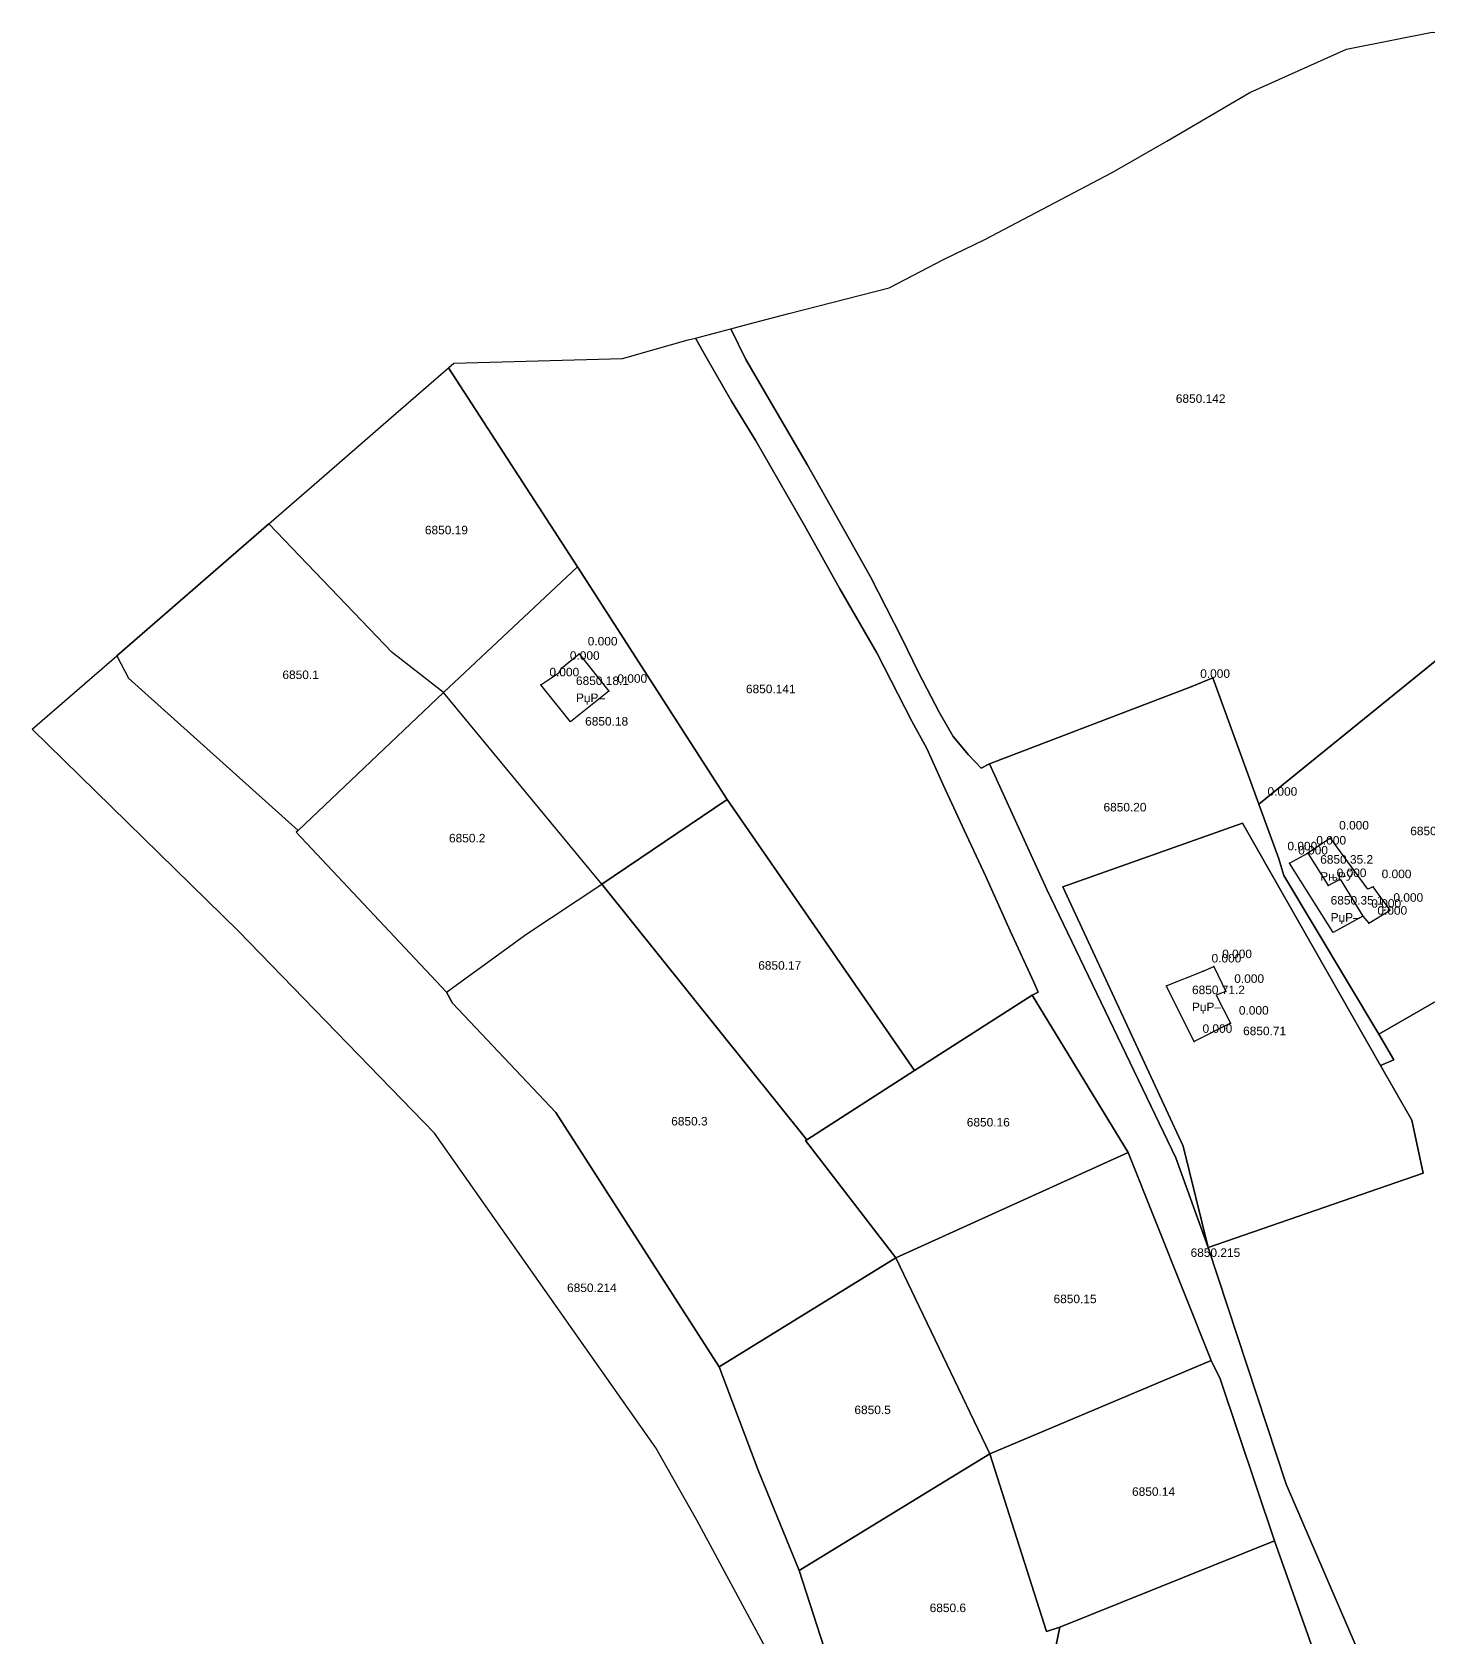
# Model space of a CAD drawing. Header units: metres. Extents: x 8504925 to 8509157, y 4588840 to 4591954.
# Drawn here: x 8506078 to 8506242, y 4589416.7 to 4589605.3 of the extents above; entities that cross this region are included whole.
import ezdxf

# ---------------------------------------------------------------- set-up
doc = ezdxf.new("R2010")
doc.units = ezdxf.units.M
for name, color, linetype in [('cad13', 30, 'Continuous'), ('cad144', 7, 'Continuous'), ('cad146', 7, 'Continuous'), ('cad176', 7, 'Continuous'), ('cad_cont_1', 30, 'Continuous'), ('cad_cont_2', 7, 'Continuous'), ('cad_cont_3', 7, 'Continuous'), ('points', 1, 'Continuous'), ('texts', 7, 'Continuous')]:
    doc.layers.add(name, color=color, linetype=linetype)
doc.styles.get("Standard").update_dxf_attribs({"font": 'arial.ttf'})

msp = doc.modelspace()

# ---------------------------------------------------------------- linework, layer by layer
at = {"layer": 'cad13'}
for points in [[(8506141.222, 4589524.266), (8506137.76, 4589528.62), (8506139.885, 4589530.028), (8506140.16, 4589530.56), (8506142.26, 4589532.24), (8506145.74, 4589527.86), (8506141.222, 4589524.266)], [(8506234.26, 4589501.45), (8506234.97, 4589500.63), (8506237.481, 4589502.152), (8506235.47, 4589504.92), (8506234.844, 4589504.61), (8506230.48, 4589510.63), (8506227.8, 4589508.87)], [(8506234.26, 4589501.45), (8506230.776, 4589499.541), (8506225.67, 4589507.7), (8506227.8, 4589508.87)], [(8506227.8, 4589508.87), (8506230.19, 4589505.05), (8506231.612, 4589505.809), (8506234.26, 4589501.45)], [(8506214.44, 4589486.76), (8506211.173, 4589493.261), (8506215.5, 4589495.02), (8506216.75, 4589495.53), (8506218.17, 4589492.63), (8506217.051, 4589492.202), (8506218.71, 4589488.9), (8506214.44, 4589486.76)]]:
    msp.add_lwpolyline(points, dxfattribs=at)
at = {"layer": 'cad144'}
for points in [[(8506222.07, 4589514.6), (8506246.04, 4589534.06)], [(8506224.41, 4589508.19), (8506222.07, 4589514.6)]]:
    msp.add_lwpolyline(points, dxfattribs=at)
at = {"layer": 'cad146'}
for points in [[(8506190.437, 4589519.361), (8506189.449, 4589518.85), (8506187.945, 4589520.397), (8506186.182, 4589522.547), (8506184.525, 4589525.41), (8506182.094, 4589530.051), (8506180.128, 4589534.105), (8506176.455, 4589541.295), (8506172.739, 4589547.928), (8506169.023, 4589554.496), (8506165.213, 4589561), (8506161.804, 4589566.826), (8506160.064, 4589570.432)], [(8506195.423, 4589492.186), (8506196.152, 4589492.547), (8506195.635, 4589493.715), (8506192.851, 4589499.719), (8506190.014, 4589506.133), (8506187.439, 4589511.572), (8506185.02, 4589516.811), (8506183.068, 4589521.129), (8506181.329, 4589524.371), (8506177.199, 4589532.365), (8506172.868, 4589539.895), (8506168.691, 4589547.324), (8506165.708, 4589552.559), (8506162.984, 4589557.281), (8506160.133, 4589561.926), (8506157.12, 4589567.164), (8506155.906, 4589569.333)], [(8506142.05, 4589542.463), (8506126.913, 4589565.832)], [(8506126.326, 4589527.705), (8506120.283, 4589532.416), (8506105.827, 4589547.526)], [(8506126.326, 4589527.705), (8506142.05, 4589542.463)], [(8506159.612, 4589515.156), (8506142.05, 4589542.463)], [(8506087.971, 4589532.025), (8506089.337, 4589529.395), (8506109.265, 4589511.52)], [(8506190.437, 4589519.361), (8506214.17, 4589528.44), (8506216.663, 4589529.457), (8506222.07, 4589514.6)], [(8506109.265, 4589511.52), (8506126.326, 4589527.705)], [(8506144.924, 4589505.219), (8506126.326, 4589527.705)], [(8506216.091, 4589462.568), (8506212.289, 4589473.078), (8506197.156, 4589504.605), (8506190.437, 4589519.361)], [(8506144.924, 4589505.219), (8506159.612, 4589515.156)], [(8506159.612, 4589515.156), (8506181.643, 4589483.338)], [(8506109.265, 4589511.52), (8506109.043, 4589511.336), (8506126.674, 4589492.529)], [(8506216.091, 4589462.568), (8506213.182, 4589474.438), (8506199.043, 4589504.893), (8506220.13, 4589512.375), (8506236.351, 4589483.941)], [(8506236.13, 4589487.607), (8506224.988, 4589506.25), (8506224.41, 4589508.19)], [(8506126.674, 4589492.529), (8506136.1, 4589499.373), (8506144.924, 4589505.219)], [(8506168.992, 4589475.205), (8506144.924, 4589505.219)], [(8506126.674, 4589492.529), (8506127.378, 4589491.252), (8506139.495, 4589478.397), (8506158.682, 4589448.531)], [(8506181.643, 4589483.338), (8506195.423, 4589492.186)], [(8506195.423, 4589492.186), (8506206.729, 4589473.725)], [(8506236.13, 4589487.607), (8506242.61, 4589491.33)], [(8506236.351, 4589483.941), (8506237.902, 4589484.604), (8506236.13, 4589487.607)], [(8506168.992, 4589475.205), (8506181.643, 4589483.338)], [(8506216.091, 4589462.568), (8506241.357, 4589471.299), (8506240.008, 4589477.488), (8506236.351, 4589483.941)], [(8506179.445, 4589461.336), (8506168.831, 4589475.102), (8506168.992, 4589475.205)], [(8506179.445, 4589461.336), (8506206.729, 4589473.725)], [(8506206.729, 4589473.725), (8506216.466, 4589449.307)], [(8506233.51, 4589349.139), (8506235.417, 4589360.658), (8506240.475, 4589371.992), (8506241.207, 4589385.215), (8506241.423, 4589393.641), (8506234.23, 4589413.998), (8506225.253, 4589434.758), (8506216.091, 4589462.568)], [(8506158.682, 4589448.531), (8506179.445, 4589461.336)], [(8506190.451, 4589438.328), (8506179.445, 4589461.336)], [(8506190.451, 4589438.328), (8506216.466, 4589449.307)], [(8506216.466, 4589449.307), (8506217.497, 4589447.121), (8506223.882, 4589428.133)], [(8506158.682, 4589448.531), (8506163.252, 4589436.432), (8506168.091, 4589424.648)], [(8506168.091, 4589424.648), (8506190.451, 4589438.328)], [(8506198.695, 4589417.998), (8506197.121, 4589417.492), (8506190.451, 4589438.328)], [(8506198.695, 4589417.998), (8506223.882, 4589428.133)], [(8506223.882, 4589428.133), (8506232.1, 4589404.961)], [(8506168.091, 4589424.648), (8506175.687, 4589401.168)], [(8506198.049, 4589414.977), (8506198.695, 4589417.998)]]:
    msp.add_lwpolyline(points, dxfattribs=at)
at = {"layer": 'cad176'}
for points in [[(8506160.064, 4589570.432), (8506161.924, 4589570.916), (8506166.861, 4589572.197), (8506178.643, 4589575.236), (8506185.104, 4589578.588), (8506189.885, 4589580.916), (8506204.83, 4589588.752), (8506211.252, 4589592.455), (8506221.002, 4589598.182), (8506232.346, 4589603.252), (8506237.861, 4589604.354), (8506242.408, 4589605.252), (8506258.791, 4589604.221), (8506266.093, 4589603.924)], [(8506155.906, 4589569.333), (8506160.064, 4589570.432)], [(8506126.913, 4589565.832), (8506127.541, 4589566.377), (8506147.33, 4589566.924), (8506152.963, 4589568.518), (8506155.064, 4589569.111), (8506155.906, 4589569.333)], [(8506105.827, 4589547.526), (8506112.9, 4589553.666), (8506120.135, 4589559.947), (8506126.913, 4589565.832)], [(8506087.971, 4589532.025), (8506105.827, 4589547.526)], [(8506184.221, 4589322.393), (8506183.9, 4589331.471), (8506181.213, 4589344.65), (8506179.408, 4589353.518), (8506174.135, 4589379.354), (8506172.041, 4589389.643), (8506170.291, 4589404.088), (8506164.174, 4589415.502), (8506156.08, 4589430.557), (8506151.252, 4589439.018), (8506125.252, 4589475.971), (8506102.275, 4589499.705), (8506078.025, 4589523.4), (8506087.971, 4589532.025)]]:
    msp.add_lwpolyline(points, dxfattribs=at)
at = {"layer": 'cad_cont_1'}
for points in [[(8506141.222, 4589524.266), (8506137.76, 4589528.62), (8506139.885, 4589530.028), (8506140.16, 4589530.56), (8506142.26, 4589532.24), (8506145.74, 4589527.86), (8506141.222, 4589524.266)], [(8506227.8, 4589508.87), (8506230.19, 4589505.05), (8506231.612, 4589505.809), (8506234.26, 4589501.45), (8506234.26, 4589501.45), (8506234.97, 4589500.63), (8506237.481, 4589502.152), (8506235.47, 4589504.92), (8506234.844, 4589504.61), (8506230.48, 4589510.63), (8506227.8, 4589508.87)], [(8506227.8, 4589508.87), (8506230.19, 4589505.05), (8506231.612, 4589505.809), (8506234.26, 4589501.45), (8506234.26, 4589501.45), (8506230.776, 4589499.541), (8506225.67, 4589507.7), (8506227.8, 4589508.87)], [(8506214.44, 4589486.76), (8506211.173, 4589493.261), (8506215.5, 4589495.02), (8506216.75, 4589495.53), (8506218.17, 4589492.63), (8506217.051, 4589492.202), (8506218.71, 4589488.9), (8506214.44, 4589486.76)]]:
    msp.add_lwpolyline(points, dxfattribs=at)
at = {"layer": 'cad_cont_2'}
for points in [[(8506190.437, 4589519.361), (8506189.449, 4589518.85), (8506187.945, 4589520.397), (8506186.182, 4589522.547), (8506184.525, 4589525.41), (8506182.094, 4589530.051), (8506180.128, 4589534.105), (8506176.455, 4589541.295), (8506172.739, 4589547.928), (8506169.023, 4589554.496), (8506165.213, 4589561), (8506161.804, 4589566.826), (8506160.064, 4589570.432), (8506160.064, 4589570.432), (8506161.924, 4589570.916), (8506166.861, 4589572.197), (8506178.643, 4589575.236), (8506185.104, 4589578.588), (8506189.885, 4589580.916), (8506204.83, 4589588.752), (8506211.252, 4589592.455), (8506221.002, 4589598.182), (8506232.346, 4589603.252), (8506237.861, 4589604.354), (8506242.408, 4589605.252)], [(8506195.423, 4589492.186), (8506196.152, 4589492.547), (8506195.635, 4589493.715), (8506192.851, 4589499.719), (8506190.014, 4589506.133), (8506187.439, 4589511.572), (8506185.02, 4589516.811), (8506183.068, 4589521.129), (8506181.329, 4589524.371), (8506177.199, 4589532.365), (8506172.868, 4589539.895), (8506168.691, 4589547.324), (8506165.708, 4589552.559), (8506162.984, 4589557.281), (8506160.133, 4589561.926), (8506157.12, 4589567.164), (8506155.906, 4589569.333), (8506155.906, 4589569.333), (8506160.064, 4589570.432), (8506160.064, 4589570.432), (8506161.804, 4589566.826), (8506165.213, 4589561), (8506169.023, 4589554.496), (8506172.739, 4589547.928), (8506176.455, 4589541.295), (8506180.128, 4589534.105), (8506182.094, 4589530.051), (8506184.525, 4589525.41), (8506186.182, 4589522.547), (8506187.945, 4589520.397), (8506189.449, 4589518.85), (8506190.437, 4589519.361), (8506190.437, 4589519.361), (8506197.156, 4589504.605), (8506212.289, 4589473.078), (8506216.091, 4589462.568), (8506216.091, 4589462.568), (8506225.253, 4589434.758), (8506234.23, 4589413.998)], [(8506142.05, 4589542.463), (8506126.913, 4589565.832), (8506126.913, 4589565.832), (8506127.541, 4589566.377), (8506147.33, 4589566.924), (8506152.963, 4589568.518), (8506155.064, 4589569.111), (8506155.906, 4589569.333), (8506155.906, 4589569.333), (8506157.12, 4589567.164), (8506160.133, 4589561.926), (8506162.984, 4589557.281), (8506165.708, 4589552.559), (8506168.691, 4589547.324), (8506172.868, 4589539.895), (8506177.199, 4589532.365), (8506181.329, 4589524.371), (8506183.068, 4589521.129), (8506185.02, 4589516.811), (8506187.439, 4589511.572), (8506190.014, 4589506.133), (8506192.851, 4589499.719), (8506195.635, 4589493.715), (8506196.152, 4589492.547), (8506195.423, 4589492.186), (8506195.423, 4589492.186), (8506181.643, 4589483.338), (8506181.643, 4589483.338), (8506159.612, 4589515.156), (8506159.612, 4589515.156), (8506142.05, 4589542.463)], [(8506126.326, 4589527.705), (8506120.283, 4589532.416), (8506105.827, 4589547.526), (8506105.827, 4589547.526), (8506112.9, 4589553.666), (8506120.135, 4589559.947), (8506126.913, 4589565.832), (8506126.913, 4589565.832), (8506142.05, 4589542.463), (8506142.05, 4589542.463), (8506126.326, 4589527.705)], [(8506087.971, 4589532.025), (8506089.337, 4589529.395), (8506109.265, 4589511.52), (8506109.265, 4589511.52), (8506126.326, 4589527.705), (8506126.326, 4589527.705), (8506120.283, 4589532.416), (8506105.827, 4589547.526), (8506105.827, 4589547.526), (8506087.971, 4589532.025)], [(8506144.924, 4589505.219), (8506126.326, 4589527.705), (8506126.326, 4589527.705), (8506142.05, 4589542.463), (8506142.05, 4589542.463), (8506159.612, 4589515.156), (8506159.612, 4589515.156), (8506144.924, 4589505.219)], [(8506246.04, 4589534.06), (8506222.07, 4589514.6), (8506222.07, 4589514.6), (8506216.663, 4589529.457), (8506214.17, 4589528.44), (8506190.437, 4589519.361)], [(8506224.41, 4589508.19), (8506222.07, 4589514.6), (8506222.07, 4589514.6), (8506246.04, 4589534.06), (8506246.04, 4589534.06), (8506249.03, 4589524.42), (8506257.64, 4589499.15), (8506242.61, 4589491.33), (8506242.61, 4589491.33), (8506236.13, 4589487.607), (8506236.13, 4589487.607), (8506224.988, 4589506.25), (8506224.41, 4589508.19)], [(8506164.174, 4589415.502), (8506156.08, 4589430.557), (8506151.252, 4589439.018), (8506125.252, 4589475.971), (8506102.275, 4589499.705), (8506078.025, 4589523.4), (8506087.971, 4589532.025), (8506087.971, 4589532.025), (8506089.337, 4589529.395), (8506109.265, 4589511.52), (8506109.265, 4589511.52), (8506109.043, 4589511.336), (8506126.674, 4589492.529), (8506126.674, 4589492.529), (8506127.378, 4589491.252), (8506139.495, 4589478.397), (8506158.682, 4589448.531), (8506158.682, 4589448.531), (8506163.252, 4589436.432), (8506168.091, 4589424.648), (8506168.091, 4589424.648), (8506175.687, 4589401.168)], [(8506190.437, 4589519.361), (8506214.17, 4589528.44), (8506216.663, 4589529.457), (8506222.07, 4589514.6), (8506222.07, 4589514.6), (8506224.41, 4589508.19), (8506224.41, 4589508.19), (8506224.988, 4589506.25), (8506236.13, 4589487.607), (8506236.13, 4589487.607), (8506237.902, 4589484.604), (8506236.351, 4589483.941), (8506236.351, 4589483.941), (8506220.13, 4589512.375), (8506199.043, 4589504.893), (8506213.182, 4589474.438), (8506216.091, 4589462.568), (8506216.091, 4589462.568), (8506212.289, 4589473.078), (8506197.156, 4589504.605), (8506190.437, 4589519.361)], [(8506109.265, 4589511.52), (8506109.043, 4589511.336), (8506126.674, 4589492.529), (8506126.674, 4589492.529), (8506136.1, 4589499.373), (8506144.924, 4589505.219), (8506144.924, 4589505.219), (8506126.326, 4589527.705), (8506126.326, 4589527.705), (8506109.265, 4589511.52)], [(8506168.992, 4589475.205), (8506144.924, 4589505.219), (8506144.924, 4589505.219), (8506159.612, 4589515.156), (8506159.612, 4589515.156), (8506181.643, 4589483.338), (8506181.643, 4589483.338), (8506168.992, 4589475.205)], [(8506216.091, 4589462.568), (8506213.182, 4589474.438), (8506199.043, 4589504.893), (8506220.13, 4589512.375), (8506236.351, 4589483.941), (8506236.351, 4589483.941), (8506240.008, 4589477.488), (8506241.357, 4589471.299), (8506216.091, 4589462.568)], [(8506126.674, 4589492.529), (8506136.1, 4589499.373), (8506144.924, 4589505.219), (8506144.924, 4589505.219), (8506168.992, 4589475.205), (8506168.992, 4589475.205), (8506168.831, 4589475.102), (8506179.445, 4589461.336), (8506179.445, 4589461.336), (8506158.682, 4589448.531), (8506158.682, 4589448.531), (8506139.495, 4589478.397), (8506127.378, 4589491.252), (8506126.674, 4589492.529)], [(8506179.445, 4589461.336), (8506168.831, 4589475.102), (8506168.992, 4589475.205), (8506168.992, 4589475.205), (8506181.643, 4589483.338), (8506181.643, 4589483.338), (8506195.423, 4589492.186), (8506195.423, 4589492.186), (8506206.729, 4589473.725), (8506206.729, 4589473.725), (8506179.445, 4589461.336)], [(8506232.1, 4589404.961), (8506223.882, 4589428.133), (8506223.882, 4589428.133), (8506217.497, 4589447.121), (8506216.466, 4589449.307), (8506216.466, 4589449.307), (8506206.729, 4589473.725), (8506206.729, 4589473.725), (8506195.423, 4589492.186)], [(8506234.23, 4589413.998), (8506225.253, 4589434.758), (8506216.091, 4589462.568), (8506216.091, 4589462.568), (8506241.357, 4589471.299), (8506240.008, 4589477.488), (8506236.351, 4589483.941), (8506236.351, 4589483.941), (8506237.902, 4589484.604), (8506236.13, 4589487.607), (8506236.13, 4589487.607), (8506242.61, 4589491.33)], [(8506179.445, 4589461.336), (8506206.729, 4589473.725), (8506206.729, 4589473.725), (8506216.466, 4589449.307), (8506216.466, 4589449.307), (8506190.451, 4589438.328), (8506190.451, 4589438.328), (8506179.445, 4589461.336)], [(8506158.682, 4589448.531), (8506179.445, 4589461.336), (8506179.445, 4589461.336), (8506190.451, 4589438.328), (8506190.451, 4589438.328), (8506168.091, 4589424.648), (8506168.091, 4589424.648), (8506163.252, 4589436.432), (8506158.682, 4589448.531)], [(8506190.451, 4589438.328), (8506216.466, 4589449.307), (8506216.466, 4589449.307), (8506217.497, 4589447.121), (8506223.882, 4589428.133), (8506223.882, 4589428.133), (8506198.695, 4589417.998), (8506198.695, 4589417.998), (8506197.121, 4589417.492), (8506190.451, 4589438.328)], [(8506168.091, 4589424.648), (8506190.451, 4589438.328), (8506190.451, 4589438.328), (8506197.121, 4589417.492), (8506198.695, 4589417.998), (8506198.695, 4589417.998), (8506198.049, 4589414.977), (8506198.049, 4589414.977), (8506175.687, 4589401.168), (8506175.687, 4589401.168), (8506168.091, 4589424.648)], [(8506203.424, 4589398.518), (8506198.049, 4589414.977), (8506198.049, 4589414.977), (8506198.695, 4589417.998), (8506198.695, 4589417.998), (8506223.882, 4589428.133), (8506223.882, 4589428.133), (8506232.1, 4589404.961), (8506232.1, 4589404.961), (8506207.634, 4589399.977), (8506203.424, 4589398.518)]]:
    msp.add_lwpolyline(points, dxfattribs=at)
at = {"layer": 'cad_cont_3'}
msp.add_lwpolyline([(8506164.174, 4589415.502), (8506156.08, 4589430.557), (8506151.252, 4589439.018), (8506125.252, 4589475.971), (8506102.275, 4589499.705), (8506078.025, 4589523.4), (8506087.971, 4589532.025), (8506087.971, 4589532.025), (8506105.827, 4589547.526), (8506105.827, 4589547.526), (8506112.9, 4589553.666), (8506120.135, 4589559.947), (8506126.913, 4589565.832), (8506126.913, 4589565.832), (8506127.541, 4589566.377), (8506147.33, 4589566.924), (8506152.963, 4589568.518), (8506155.064, 4589569.111), (8506155.906, 4589569.333), (8506155.906, 4589569.333), (8506160.064, 4589570.432), (8506160.064, 4589570.432), (8506161.924, 4589570.916), (8506166.861, 4589572.197), (8506178.643, 4589575.236), (8506185.104, 4589578.588), (8506189.885, 4589580.916), (8506204.83, 4589588.752), (8506211.252, 4589592.455), (8506221.002, 4589598.182), (8506232.346, 4589603.252), (8506237.861, 4589604.354), (8506242.408, 4589605.252)], dxfattribs=at)
at = {"layer": 'points'}
for p in [(8506142.26, 4589532.24), (8506140.16, 4589530.56), (8506137.76, 4589528.62), (8506214.17, 4589528.44), (8506145.74, 4589527.86), (8506222.07, 4589514.6), (8506230.48, 4589510.63), (8506224.41, 4589508.19), (8506225.67, 4589507.7), (8506227.8, 4589508.87), (8506230.19, 4589505.05), (8506235.47, 4589504.92), (8506236.85, 4589502.15), (8506234.26, 4589501.45), (8506234.97, 4589500.63), (8506215.5, 4589495.02), (8506216.75, 4589495.53), (8506218.17, 4589492.63), (8506218.71, 4589488.9), (8506214.44, 4589486.76)]:
    msp.add_point(p, dxfattribs=at)

# ---------------------------------------------------------------- texts
at = {"layer": 'cad_cont_1'}
for s, p in [('6850.18.1', (8506141.88, 4589528.598)), ('6850.35.2', (8506229.258, 4589507.624)), ('6850.35.1', (8506230.485, 4589502.824)), ('6850.71.2', (8506214.206, 4589492.305))]:
    msp.add_text(s, height=1, dxfattribs=at).set_placement(p)
at = {"layer": 'cad_cont_2'}
for s, p in [('6850.142', (8506212.305, 4589561.727)), ('6850.19', (8506124.14, 4589546.293)), ('6850.1', (8506107.413, 4589529.299)), ('6850.141', (8506161.835, 4589527.633)), ('6850.18', (8506142.953, 4589523.838)), ('6850.20', (8506203.813, 4589513.754)), ('6850.2', (8506126.971, 4589510.121)), ('6850.35', (8506239.828, 4589510.959)), ('6850.17', (8506163.277, 4589495.174)), ('6850.71', (8506220.204, 4589487.486)), ('6850.3', (8506153.06, 4589476.883)), ('6850.16', (8506187.764, 4589476.764)), ('6850.215', (8506214.04, 4589461.455)), ('6850.214', (8506140.832, 4589457.33)), ('6850.15', (8506197.95, 4589456.022)), ('6850.5', (8506174.57, 4589442.998)), ('6850.14', (8506207.166, 4589433.402)), ('6850.6', (8506183.404, 4589419.75))]:
    msp.add_text(s, height=1, dxfattribs=at).set_placement(p)
at = {"layer": 'points'}
for p in [(8506143.26, 4589533.24), (8506141.16, 4589531.56), (8506138.76, 4589529.62), (8506215.17, 4589529.44), (8506146.74, 4589528.86), (8506223.07, 4589515.6), (8506231.48, 4589511.63), (8506225.41, 4589509.19), (8506226.67, 4589508.7), (8506228.8, 4589509.87), (8506231.19, 4589506.05), (8506236.47, 4589505.92), (8506237.85, 4589503.15), (8506235.26, 4589502.45), (8506235.97, 4589501.63), (8506216.5, 4589496.02), (8506217.75, 4589496.53), (8506219.17, 4589493.63), (8506219.71, 4589489.9), (8506215.44, 4589487.76)]:
    msp.add_text('0.000', height=1, dxfattribs=at).set_placement(p)
at = {"layer": 'texts'}
for s, p in [('РџР–', (8506141.88, 4589526.598)), ('РњРЎ', (8506229.258, 4589505.624)), ('РџР–', (8506230.485, 4589500.824)), ('РџР–', (8506214.206, 4589490.305))]:
    msp.add_text(s, height=1, dxfattribs=at).set_placement(p)

doc.saveas('drawing.dxf')
